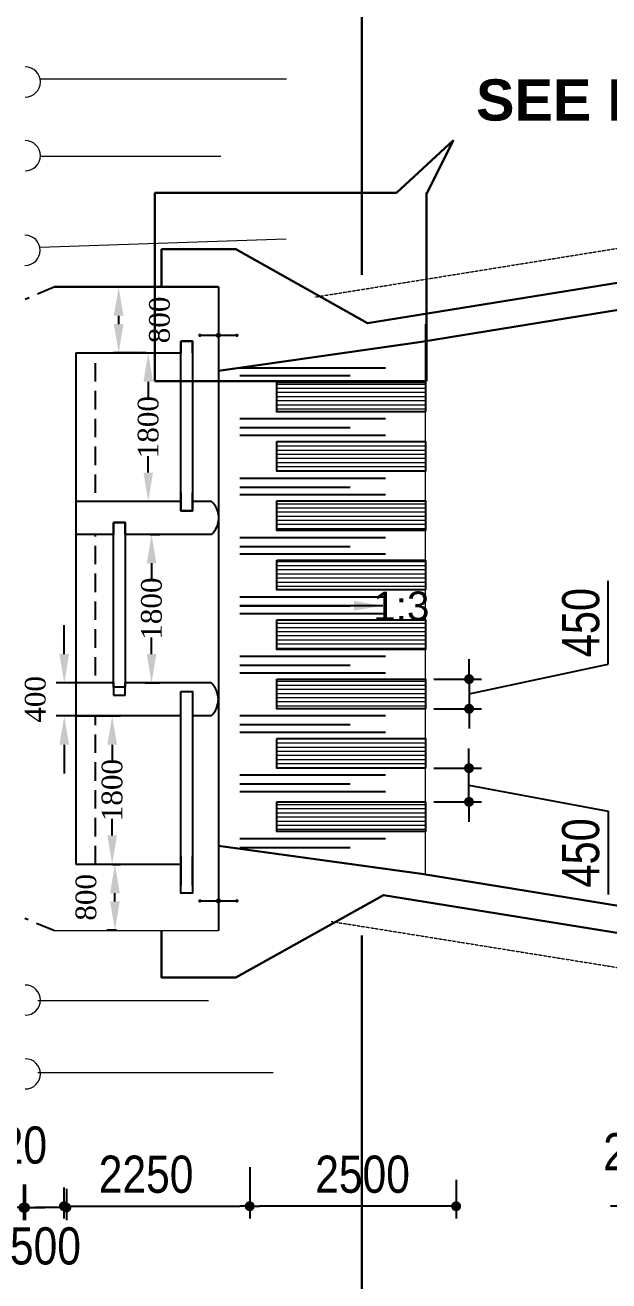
# Model space of a CAD drawing. Extents: x -119161 to 3778985, y -718511 to -30958.
# Drawn here: x 2632390 to 2639460, y -274941 to -259717 of the extents above; entities that cross this region are included whole.
import ezdxf

# ---------------------------------------------------------------- set-up
doc = ezdxf.new("R2010")
doc.units = 0
doc.header["$MEASUREMENT"] = 0
for name, pattern in [('DASHED', [0.75, 0.5, -0.25]), ('DASHED2', [9.525, 6.35, -3.175]), ('DASHEDX2', [38.1, 25.4, -12.7]), ('HIDDEN', [0.375, 0.25, -0.125])]:
    doc.linetypes.add(name, pattern=pattern)
doc.layers.get('0').update_dxf_attribs({"linetype": 'CONTINUOUS'})
doc.layers.get('DEFPOINTS').update_dxf_attribs({"linetype": 'CONTINUOUS'})
for name, color, linetype, lineweight in [('Dim', 7, 'CONTINUOUS', 9), ('Dimension', 8, 'CONTINUOUS', 18), ('line2', 3, 'CONTINUOUS', 30), ('Ralling', 5, 'CONTINUOUS', 18)]:
    doc.layers.add(name, color=color, linetype=linetype, lineweight=lineweight)
doc.layers.add('DOTTED', color=240, linetype='DASHED2')
doc.layers.add('LINE', color=7, linetype='CONTINUOUS')
doc.styles.add('1-2', font='arial.ttf')
doc.styles.add('DIM', font='isocp3.shx')
doc.styles.add('dimText', font='ARIALN.TTF')
doc.styles.add('SH-T2', font='arial.ttf', dxfattribs={"width": 0.8})
doc.styles.get("Standard").update_dxf_attribs({"font": 'times.ttf', "height": 250})
doc.dimstyles.new('3', dxfattribs={"dimtxt": 225, "dimasz": 350, "dimexe": 100, "dimexo": 25, "dimgap": 9, "dimtad": 0, "dimdec": 0, "dimzin": 0, "dimdsep": 46, "dimtxsty": 'Standard', "dimcen": 0, "dimclrt": 256, "dimadec": 0, "dimazin": 0, "dimtfac": 1, "dimtdec": 0, "dimtofl": 0, "dimtmove": 2, "dimatfit": 3, "dimfxl": 1, "dimtolj": 1, "dimtzin": 0, "dimarcsym": 0})
doc.dimstyles.new('dim_240', dxfattribs={"dimtxt": 480, "dimasz": 480, "dimexe": 300, "dimexo": 200, "dimgap": 200, "dimtad": 1, "dimdec": 0, "dimzin": 0, "dimdsep": 46, "dimtxsty": 'DIM', "dimcen": 350, "dimclrd": 5, "dimclre": 5, "dimclrt": 7, "dimadec": 0, "dimazin": 0, "dimtfac": 1, "dimtdec": 0, "dimtmove": 0, "dimatfit": 3, "dimfxl": 20, "dimtolj": 1, "dimtzin": 0, "dimarcsym": 0})
pattern_1 = [(180, (2397831.62, 2093181.51), (-1e-14, -50), [])]

# ---------------------------------------------------------------- blocks, each defined once
blk = doc.blocks.new('_Dot')
at = {"color": 0, "linetype": 'ByBlock', "lineweight": -2}
blk.add_line((-0.5, 0), (-1, 0), dxfattribs=at)
at = {"color": 0, "linetype": 'ByBlock', "const_width": 0.5}
blk.add_lwpolyline([(-0.25, 0, 1), (0.25, 0, 1)], format="xyb", close=True, dxfattribs=at)
blk = doc.blocks.new('*D1804')
at = {"layer": 'DEFPOINTS', "color": 0, "lineweight": -2}
for p in [(2639722, -273569), (2639922, -273556), (2639922, -274036)]:
    blk.add_point(p, dxfattribs=at)
at = {"layer": 'Dim', "color": 5, "lineweight": -2}
for p, q in [((2639722, -273669), (2639722, -274186)), ((2639922, -273656), (2639922, -274186)), ((2639602, -274036), (2639482, -274036)), ((2639722, -274036), (2639922, -274036)), ((2640042, -274036), (2640162, -274036))]:
    blk.add_line(p, q, dxfattribs=at)
at = {"layer": 'Dim', "color": 5, "lineweight": -2, "xscale": 120, "yscale": 120, "zscale": 120}
blk.add_blockref('_Dot', (2639722, -274036), dxfattribs=at)
at = {"layer": 'Dim', "color": 5, "lineweight": -2, "xscale": 120, "yscale": 120, "zscale": 120, "rotation": 180}
blk.add_blockref('_Dot', (2639922, -274036), dxfattribs=at)
at = {"layer": 'Dim', "color": 7, "insert": (2639822, -273379), "char_height": 450, "attachment_point": 5, "style": 'dimText'}
blk.add_mtext('\\A1;200', dxfattribs=at)
blk = doc.blocks.new('*D1805')
at = {"layer": 'DEFPOINTS', "color": 0, "lineweight": -2}
for p in [(2632389, -273726), (2632889, -273726), (2632389, -274053)]:
    blk.add_point(p, dxfattribs=at)
at = {"layer": 'Dim', "color": 5, "lineweight": -2}
for p, q in [((2632389, -273826), (2632389, -274203)), ((2632889, -273826), (2632889, -274203)), ((2632769, -274053), (2632509, -274053))]:
    blk.add_line(p, q, dxfattribs=at)
at = {"layer": 'Dim', "color": 5, "lineweight": -2, "xscale": 120, "yscale": 120, "zscale": 120, "rotation": 180}
blk.add_blockref('_Dot', (2632389, -274053), dxfattribs=at)
at = {"layer": 'Dim', "color": 5, "lineweight": -2, "xscale": 120, "yscale": 120, "zscale": 120}
blk.add_blockref('_Dot', (2632889, -274053), dxfattribs=at)
at = {"layer": 'Dim', "color": 7, "insert": (2632636, -274520), "char_height": 450, "attachment_point": 5, "style": 'dimText'}
blk.add_mtext('\\A1;500', dxfattribs=at)
blk = doc.blocks.new('*D1807')
at = {"layer": 'DEFPOINTS', "color": 0, "lineweight": -2}
for p in [(2632369, -273674), (2632389, -273674), (2632389, -274053)]:
    blk.add_point(p, dxfattribs=at)
at = {"layer": 'Dim', "color": 5, "lineweight": -2}
for p, q in [((2632369, -273774), (2632369, -274203)), ((2632389, -273774), (2632389, -274203)), ((2632249, -274053), (2632129, -274053)), ((2632369, -274053), (2632389, -274053)), ((2632509, -274053), (2632629, -274053))]:
    blk.add_line(p, q, dxfattribs=at)
at = {"layer": 'Dim', "color": 5, "lineweight": -2, "xscale": 120, "yscale": 120, "zscale": 120}
blk.add_blockref('_Dot', (2632369, -274053), dxfattribs=at)
at = {"layer": 'Dim', "color": 5, "lineweight": -2, "xscale": 120, "yscale": 120, "zscale": 120, "rotation": 180}
blk.add_blockref('_Dot', (2632389, -274053), dxfattribs=at)
at = {"layer": 'Dim', "color": 7, "insert": (2632369, -273297), "char_height": 450, "attachment_point": 5, "style": 'dimText'}
blk.add_mtext('\\A1;20', dxfattribs=at)
blk = doc.blocks.new('*D1818')
at = {"layer": 'DEFPOINTS', "color": 0, "lineweight": -2}
for p in [(2637241, -267645), (2637241, -268005), (2637767, -268005)]:
    blk.add_point(p, dxfattribs=at)
at = {"layer": 'Dim', "color": 5, "lineweight": -2}
for p, q in [((2639452, -267464), (2639452, -266455)), ((2637767, -267525), (2637767, -267405)), ((2637767, -267825), (2639452, -267464)), ((2637341, -267645), (2637917, -267645)), ((2637767, -267645), (2637767, -268005)), ((2637767, -267645), (2637767, -268005)), ((2637341, -268005), (2637917, -268005)), ((2637767, -268125), (2637767, -268245))]:
    blk.add_line(p, q, dxfattribs=at)
at = {"layer": 'Dim', "color": 5, "lineweight": -2, "xscale": 120, "yscale": 120, "zscale": 120}
for p, rotation in [((2637767, -267645), 270), ((2637767, -268005), 90)]:
    blk.add_blockref('_Dot', p, dxfattribs=dict(at, rotation=rotation))
at = {"layer": 'Dim', "color": 7, "insert": (2639122, -266960), "char_height": 450, "attachment_point": 5, "rotation": 90, "style": 'SH-T2'}
blk.add_mtext('\\A1;450', dxfattribs=at)
blk = doc.blocks.new('*D1821')
at = {"layer": 'DEFPOINTS', "color": 0, "lineweight": -2}
for p in [(2635110, -273462), (2632860, -273709), (2635110, -274036)]:
    blk.add_point(p, dxfattribs=at)
at = {"layer": 'Dim', "color": 5, "lineweight": -2}
for p, q in [((2635110, -273562), (2635110, -274186)), ((2632860, -273809), (2632860, -274186)), ((2632980, -274036), (2634990, -274036))]:
    blk.add_line(p, q, dxfattribs=at)
at = {"layer": 'Dim', "color": 5, "lineweight": -2, "xscale": 120, "yscale": 120, "zscale": 120, "rotation": 180}
blk.add_blockref('_Dot', (2632860, -274036), dxfattribs=at)
at = {"layer": 'Dim', "color": 5, "lineweight": -2, "xscale": 120, "yscale": 120, "zscale": 120}
blk.add_blockref('_Dot', (2635110, -274036), dxfattribs=at)
at = {"layer": 'Dim', "color": 7, "insert": (2633855, -273651), "char_height": 450, "attachment_point": 5, "style": 'dimText'}
blk.add_mtext('\\A1;2250', dxfattribs=at)
blk = doc.blocks.new('*D1822')
at = {"layer": 'DEFPOINTS', "color": 0, "lineweight": -2}
for p in [(2635110, -273462), (2637610, -273614), (2635110, -274036)]:
    blk.add_point(p, dxfattribs=at)
at = {"layer": 'Dim', "color": 5, "lineweight": -2}
for p, q in [((2635110, -273562), (2635110, -274186)), ((2637610, -273714), (2637610, -274186)), ((2637490, -274036), (2635230, -274036))]:
    blk.add_line(p, q, dxfattribs=at)
at = {"layer": 'Dim', "color": 5, "lineweight": -2, "xscale": 120, "yscale": 120, "zscale": 120, "rotation": 180}
blk.add_blockref('_Dot', (2635110, -274036), dxfattribs=at)
at = {"layer": 'Dim', "color": 5, "lineweight": -2, "xscale": 120, "yscale": 120, "zscale": 120}
blk.add_blockref('_Dot', (2637610, -274036), dxfattribs=at)
at = {"layer": 'Dim', "color": 7, "insert": (2636477, -273651), "char_height": 450, "attachment_point": 5, "style": 'dimText'}
blk.add_mtext('\\A1;2500', dxfattribs=at)
blk = doc.blocks.new('*D1835')
at = {"layer": 'DEFPOINTS', "color": 0, "lineweight": -2}
for p in [(2637240, -268725), (2637766, -268725), (2637240, -269134)]:
    blk.add_point(p, dxfattribs=at)
at = {"layer": 'Dim', "color": 5, "lineweight": -2}
for p, q in [((2637766, -268605), (2637766, -268485)), ((2637340, -268725), (2637916, -268725)), ((2637766, -269134), (2637766, -268725)), ((2637766, -269134), (2637766, -268725)), ((2637766, -268930), (2639451, -269248)), ((2637340, -269134), (2637916, -269134)), ((2637766, -269254), (2637766, -269374)), ((2639451, -269248), (2639451, -270256))]:
    blk.add_line(p, q, dxfattribs=at)
at = {"layer": 'Dim', "color": 5, "lineweight": -2, "xscale": 120, "yscale": 120, "zscale": 120}
for p, rotation in [((2637766, -268725), 270), ((2637766, -269134), 90)]:
    blk.add_blockref('_Dot', p, dxfattribs=dict(at, rotation=rotation))
at = {"layer": 'Dim', "color": 7, "insert": (2639121, -269752), "char_height": 450, "attachment_point": 5, "rotation": 90, "style": 'SH-T2'}
blk.add_mtext('\\A1;450', dxfattribs=at)
blk = doc.blocks.new('*D1858')
at = {"layer": 'DEFPOINTS', "color": 0, "linetype": 'ByBlock', "lineweight": -2}
for p in [(2633881, -263691), (2633881, -265491), (2633881, -265491)]:
    blk.add_point(p, dxfattribs=at)
at = {"layer": 'LINE', "color": 0, "linetype": 'ByBlock', "lineweight": -2}
for p, q in [((2633856, -263691), (2633781, -263691)), ((2633881, -264041), (2633881, -264241)), ((2633881, -265141), (2633881, -264941)), ((2633856, -265491), (2633781, -265491))]:
    blk.add_line(p, q, dxfattribs=at)
for points in [[(2633823, -264041), (2633939, -264041), (2633881, -263691)], [(2633823, -265141), (2633939, -265141), (2633881, -265491)]]:
    blk.add_solid(points, dxfattribs=at)
at = {"layer": 'LINE', "linetype": 'ByBlock', "lineweight": -2, "insert": (2633881, -264591), "char_height": 250, "attachment_point": 5, "rotation": 90}
blk.add_mtext('\\A1;1800', dxfattribs=at)
blk = doc.blocks.new('*D1860')
at = {"layer": 'DEFPOINTS', "color": 0, "linetype": 'ByBlock', "lineweight": -2}
for p in [(2633428, -268091, 0), (2633444, -268091), (2633428, -269891, 0)]:
    blk.add_point(p, dxfattribs=at)
at = {"layer": 'LINE', "color": 0, "linetype": 'ByBlock', "lineweight": -2}
for p, q in [((2633453, -268091), (2633544, -268091)), ((2633444, -268441), (2633444, -268641)), ((2633444, -269541), (2633444, -269341)), ((2633453, -269891), (2633544, -269891))]:
    blk.add_line(p, q, dxfattribs=at)
for points in [[(2633386, -268441), (2633503, -268441), (2633444, -268091)], [(2633386, -269541), (2633503, -269541), (2633444, -269891)]]:
    blk.add_solid(points, dxfattribs=at)
at = {"layer": 'LINE', "linetype": 'ByBlock', "lineweight": -2, "insert": (2633444, -268991), "char_height": 250, "attachment_point": 5, "rotation": 90}
blk.add_mtext('\\A1;1800', dxfattribs=at)
blk = doc.blocks.new('*D1861')
at = {"layer": 'DEFPOINTS', "color": 0, "linetype": 'ByBlock', "lineweight": -2}
for p in [(2633881, -265891, 0), (2633820, -267692, 0), (2633921, -267692)]:
    blk.add_point(p, dxfattribs=at)
at = {"layer": 'LINE', "color": 0, "linetype": 'ByBlock', "lineweight": -2}
for p, q in [((2633906, -265891), (2634021, -265891)), ((2633921, -266241), (2633921, -266441)), ((2633921, -267342), (2633921, -267141)), ((2633845, -267692), (2634021, -267692))]:
    blk.add_line(p, q, dxfattribs=at)
for points in [[(2633863, -266241), (2633979, -266241), (2633921, -265891)], [(2633863, -267342), (2633979, -267342), (2633921, -267692)]]:
    blk.add_solid(points, dxfattribs=at)
at = {"layer": 'LINE', "linetype": 'ByBlock', "lineweight": -2, "insert": (2633921, -266791), "char_height": 250, "attachment_point": 5, "rotation": 90}
blk.add_mtext('\\A1;1800', dxfattribs=at)
blk = doc.blocks.new('*D1868')
at = {"layer": 'DEFPOINTS', "color": 0, "linetype": 'ByBlock', "lineweight": -2}
for p in [(2633478, -269891), (2633544, -269891), (2633521, -270691, 0)]:
    blk.add_point(p, dxfattribs=at)
at = {"layer": 'LINE', "color": 0, "linetype": 'ByBlock', "lineweight": -2}
for p, q in [((2633519, -269891), (2633378, -269891)), ((2633478, -270341), (2633478, -270241)), ((2633496, -270691), (2633378, -270691))]:
    blk.add_line(p, q, dxfattribs=at)
for points in [[(2633419, -270241), (2633536, -270241), (2633478, -269891)], [(2633419, -270341), (2633536, -270341), (2633478, -270691)]]:
    blk.add_solid(points, dxfattribs=at)
at = {"layer": 'LINE', "linetype": 'ByBlock', "lineweight": -2, "insert": (2633128, -270291), "char_height": 250, "attachment_point": 5, "rotation": 90}
blk.add_mtext('\\A1;800', dxfattribs=at)
blk = doc.blocks.new('*D1869')
at = {"layer": 'DEFPOINTS', "color": 0, "linetype": 'ByBlock', "lineweight": -2}
for p in [(2632864, -267692), (2633130, -267692, 0), (2633130, -268091, 0)]:
    blk.add_point(p, dxfattribs=at)
at = {"layer": 'LINE', "color": 0, "linetype": 'ByBlock', "lineweight": -2}
for p, q in [((2632864, -267342), (2632864, -266992)), ((2633105, -267692), (2632764, -267692)), ((2633105, -268091), (2632764, -268091)), ((2632864, -268441), (2632864, -268791))]:
    blk.add_line(p, q, dxfattribs=at)
for points in [[(2632805, -267342), (2632922, -267342), (2632864, -267692)], [(2632805, -268441), (2632922, -268441), (2632864, -268091)]]:
    blk.add_solid(points, dxfattribs=at)
at = {"layer": 'LINE', "linetype": 'ByBlock', "lineweight": -2, "insert": (2632514, -267891), "char_height": 250, "attachment_point": 5, "rotation": 90}
blk.add_mtext('\\A1;400', dxfattribs=at)
blk = doc.blocks.new('*D1870')
at = {"layer": 'DEFPOINTS', "color": 0, "linetype": 'ByBlock', "lineweight": -2}
for p in [(2633509, -262891, 0), (2633523, -262891), (2633509, -263691, 0)]:
    blk.add_point(p, dxfattribs=at)
at = {"layer": 'LINE', "color": 0, "linetype": 'ByBlock', "lineweight": -2}
for p, q in [((2633534, -262891), (2633623, -262891)), ((2633523, -263341), (2633523, -263241)), ((2633534, -263691), (2633623, -263691))]:
    blk.add_line(p, q, dxfattribs=at)
for points in [[(2633464, -263241), (2633581, -263241), (2633523, -262891)], [(2633464, -263341), (2633581, -263341), (2633523, -263691)]]:
    blk.add_solid(points, dxfattribs=at)
at = {"layer": 'LINE', "linetype": 'ByBlock', "lineweight": -2, "insert": (2634018, -263291), "char_height": 250, "attachment_point": 5, "rotation": 90}
blk.add_mtext('\\A1;800', dxfattribs=at)

msp = doc.modelspace()

# ---------------------------------------------------------------- hatches: boundary and pattern name
at = {"layer": 'Dimension', "lineweight": 5, "ltscale": 2}
h = msp.add_hatch(dxfattribs=at)
h.set_pattern_fill('ANSI31', color=14, scale=400, angle=135, style=0)
h.set_pattern_definition(pattern_1)
h.paths.add_polyline_path([(2637239.9, -264404.8), (2637239.9, -264044.8), (2635440.2, -264044.8), (2635440.2, -264404.8)])
h = msp.add_hatch(dxfattribs=at)
h.set_pattern_fill('ANSI31', color=14, scale=400, angle=135, style=0)
h.set_pattern_definition(pattern_1)
h.paths.add_polyline_path([(2637239.9, -265124.8), (2637239.9, -264764.8), (2635440.2, -264764.8), (2635440.2, -265124.8)])
h = msp.add_hatch(dxfattribs=at)
h.set_pattern_fill('ANSI31', color=14, scale=400, angle=135, style=0)
h.set_pattern_definition(pattern_1)
h.paths.add_polyline_path([(2637239.9, -265844.8), (2637239.9, -265484.8), (2635440.2, -265484.8), (2635440.2, -265844.8)])
h = msp.add_hatch(dxfattribs=at)
h.set_pattern_fill('ANSI31', color=14, scale=400, angle=135, style=0)
h.set_pattern_definition(pattern_1)
h.paths.add_polyline_path([(2637239.9, -266564.8), (2637239.9, -266204.8), (2635440.2, -266204.8), (2635440.2, -266564.8)])
h = msp.add_hatch(dxfattribs=at)
h.set_pattern_fill('ANSI31', color=14, scale=400, angle=135, style=0)
h.set_pattern_definition(pattern_1)
h.paths.add_polyline_path([(2637239.9, -267284.8), (2637239.9, -266924.8), (2635440.2, -266924.8), (2635440.2, -267284.8)])
h = msp.add_hatch(dxfattribs=at)
h.set_pattern_fill('ANSI31', color=14, scale=400, angle=135, style=0)
h.set_pattern_definition(pattern_1)
h.paths.add_polyline_path([(2637239.9, -268004.8), (2637239.9, -267644.8), (2635440.2, -267644.8), (2635440.2, -268004.8)])
h = msp.add_hatch(dxfattribs=at)
h.set_pattern_fill('ANSI31', color=14, scale=400, angle=135, style=0)
h.set_pattern_definition(pattern_1)
h.paths.add_polyline_path([(2637239.9, -268724.8), (2637239.9, -268364.8), (2635440.2, -268364.8), (2635440.2, -268724.8)])
h = msp.add_hatch(dxfattribs=at)
h.set_pattern_fill('ANSI31', color=14, scale=400, angle=135, style=0)
h.set_pattern_definition([(180, (2491616.695, 894683.97), (-9e-15, -50), [])])
h.paths.add_polyline_path([(2637239.9, -269494.4), (2637239.9, -269134.4), (2635440.2, -269134.4), (2635440.2, -269494.4)])

# ---------------------------------------------------------------- linework, layer by layer
at = {"layer": 'Dimension', "color": 5, "lineweight": 13, "ltscale": 2}
for p, q in [((2632568.9, -260366.7), (2635556.3, -260366.7)), ((2632568.9, -261305.4), (2634761.9, -261305.4)), ((2632566.2, -262407.8), (2635553.5, -262307.8)), ((2632541.8, -271542.5), (2634611.9, -271542.5)), ((2632543.1, -272414.1), (2635394.3, -272414.1))]:
    msp.add_line(p, q, dxfattribs=at)
at = {"layer": 'Dimension', "color": 0, "lineweight": 30, "ltscale": 2}
for p, q in [((2634040.3, -262891.5, 0), (2634040.3, -262432.1, 0)), ((2634040.3, -262432.1, 0), (2634940.3, -262432.1, 0)), ((2634940.3, -262432.1, 0), (2636538.5, -263331.2, 0)), ((2632749.4, -262891.5, 0), (2634730.9, -262891.5, 0))]:
    msp.add_line(p, q, dxfattribs=at)
at = {"layer": 'Dimension', "color": 0, "lineweight": 13, "ltscale": 2}
msp.add_line((2637240.9, -270013.4), (2637240.9, -263341.3), dxfattribs=at)
at = {"layer": 'Dimension', "color": 0, "lineweight": 30, "ltscale": 2}
for points in [[(2636468.1, -245229.6), (2636468.1, -262742.2)], [(2636538.5, -263331.2), (2652276, -260789.4), (2652424.7, -260619.6), (2652424.7, -248332.4)], [(2637190.6, -270006.8), (2652724.7, -272532.2), (2652724.7, -285232)], [(2636732.2, -270265.6), (2652276, -272774.9), (2652424.7, -272944.8), (2652424.7, -285232)], [(2636468.1, -270752), (2636468.1, -288288.6)]]:
    msp.add_lwpolyline(points, dxfattribs=at)
at = {"layer": 'Dimension', "color": 0, "lineweight": 30, "ltscale": 2, "elevation": 0}
for points in [[(2637190.8, -263555.6), (2652724.7, -261032.2), (2652724.7, -248332.9)], [(2634040.4, -270691.3), (2634040.4, -271261.6), (2634940.3, -271261.6), (2636732.2, -270265.6)]]:
    msp.add_lwpolyline(points, dxfattribs=at)
at = {"layer": 'Dimension', "color": 0, "linetype": 'DASHED2', "lineweight": 30, "ltscale": 500000, "elevation": 0}
for points in [[(2634730.8, -263909.4), (2637190.8, -263555.6)], [(2634730.8, -269666), (2637190.5, -270006.8)]]:
    msp.add_lwpolyline(points, dxfattribs=at)
at = {"layer": 'Dimension', "color": 5, "lineweight": 13, "ltscale": 2}
for centre in [(2632390.8, -260406), (2632390.8, -261300.1), (2632388.1, -262447.2), (2632391.3, -271537.2), (2632391.3, -272431.1)]:
    msp.add_arc(centre, 183.3, 270, 90, dxfattribs=at)
at = {"layer": 'DOTTED', "color": 4, "linetype": 'DASHEDX2', "lineweight": 20, "ltscale": 0.1}
for points in [[(2635901.7, -263012.9), (2651876, -260439.2), (2652024.7, -260269.4), (2652024.7, -248332.4)], [(2636097.4, -270583), (2651876, -273125.1), (2652024.7, -273789.8), (2652024.7, -285231.9)]]:
    msp.add_lwpolyline(points, dxfattribs=at)
at = {"layer": 'LINE', "color": 0, "linetype": 'DASHED', "ltscale": 450}
for p, q in [((2632749.4, -262891.5), (2632389.1, -263041.2)), ((2633242.8, -265388.5), (2633242.8, -263691.5)), ((2633242.8, -267603.6), (2633242.8, -265891.2)), ((2633242.8, -269890.8), (2633242.8, -268091.2)), ((2632737.3, -270691.2), (2632388.1, -270549.3))]:
    msp.add_line(p, q, dxfattribs=at)
at = {"layer": 'LINE', "color": 0, "linetype": 'ByBlock', "lineweight": -2}
for p, q in [((2634730.9, -262891.5), (2634730.9, -263669.2)), ((2634418.8, -263547.5), (2634274.8, -263547.5)), ((2634274.8, -263547.5), (2634274.8, -263691.5)), ((2634418.8, -263691.5), (2634418.8, -263547.5)), ((2634730.8, -263573.5), (2634730.8, -270691.3)), ((2633002.8, -263691.5), (2633002.8, -269890.8)), ((2633002.8, -263691.5), (2634274.8, -263691.5)), ((2633770.8, -263691.5), (2633458.8, -263691.5)), ((2634274.8, -265491.2), (2633002.8, -265491.2)), ((2634274.8, -265388.5), (2634274.8, -265605.5)), ((2634418.8, -265605.5), (2634418.8, -265388.5)), ((2634645.6, -265491.2), (2634418.8, -265491.2)), ((2634274.8, -265605.5), (2634418.8, -265605.5)), ((2633602.8, -265747.2), (2633458.8, -265747.2)), ((2633458.8, -265747.2), (2633458.8, -265891.2)), ((2633602.8, -265891.2), (2633602.8, -265747.2)), ((2633458.8, -265891.2), (2633002.8, -265891.2)), ((2634645.6, -265891.2), (2633602.8, -265891.2)), ((2633458.8, -267691.6), (2633002.8, -267691.6)), ((2633458.8, -267691.6), (2633458.8, -267841.6)), ((2634645.1, -267691.6), (2633602.8, -267691.6)), ((2633602.8, -267841.6), (2633602.8, -267691.6)), ((2633458.8, -267841.6), (2633602.8, -267841.6)), ((2634274.8, -268091.2), (2633002.8, -268091.2)), ((2633002.8, -268091.2), (2633458.8, -268091.2)), ((2634645.1, -268091.2), (2634418.8, -268091.2)), ((2633002.8, -269890.8), (2634274.8, -269890.8)), ((2634274.8, -269796.8), (2634274.8, -270147.2)), ((2634418.8, -270147.2), (2634418.8, -269796.8))]:
    msp.add_line(p, q, dxfattribs=at)
at = {"layer": 'LINE', "ltscale": 0.5}
for p, q in [((2634989.6, -263872, 0), (2636754.4, -263872, 0)), ((2634989.6, -263966.4, 0), (2636325.4, -263966.4, 0)), ((2634989.6, -264487.7, 0), (2636754.4, -264487.7, 0)), ((2634989.6, -264596.4, 0), (2636325.4, -264596.4, 0)), ((2634989.6, -264688.2, 0), (2636754.4, -264688.2, 0)), ((2634989.6, -265207.7, 0), (2636754.4, -265207.7, 0)), ((2634989.6, -265316.4, 0), (2636325.4, -265316.4, 0)), ((2634989.6, -265408.2, 0), (2636754.4, -265408.2, 0)), ((2634989.6, -265927.7, 0), (2636754.4, -265927.7, 0)), ((2634989.6, -266036.4, 0), (2636325.4, -266036.4, 0)), ((2634989.6, -266128.2, 0), (2636754.4, -266128.2, 0)), ((2634989.6, -266647.7, 0), (2636754.4, -266647.7, 0)), ((2634989.6, -266756.4, 0), (2636325.4, -266756.4, 0)), ((2634989.6, -266848.2, 0), (2636754.4, -266848.2, 0)), ((2634989.6, -267367.7, 0), (2636754.4, -267367.7, 0)), ((2634989.6, -267476.4, 0), (2636325.4, -267476.4, 0)), ((2634989.6, -267568.2, 0), (2636754.4, -267568.2, 0)), ((2634989.6, -268087.7, 0), (2636754.4, -268087.7, 0)), ((2634989.6, -268196.4, 0), (2636325.4, -268196.4, 0)), ((2634989.6, -268288.2, 0), (2636754.4, -268288.2, 0)), ((2634989.6, -268807.7, 0), (2636754.4, -268807.7, 0)), ((2634989.6, -268916.4, 0), (2636325.4, -268916.4, 0)), ((2634989.6, -269008.2, 0), (2636754.4, -269008.2, 0)), ((2634989.6, -269577.3, 0), (2636754.4, -269577.3, 0)), ((2634989.6, -269686, 0), (2636325.4, -269686, 0))]:
    msp.add_line(p, q, dxfattribs=at)
at = {"layer": 'LINE', "color": 0}
for points, const_width in [([(2634496.6, -263477.2, 1), (2634517, -263477.2, 1)], 20.4), ([(2634715.4, -263477.2, 1), (2634746.4, -263477.2, 1)], 31), ([(2634944.9, -263477.2, 1), (2634965.3, -263477.2, 1)], 20.4), ([(2634496.6, -270334.1, 1), (2634517, -270334.1, 1)], 20.4), ([(2634715.4, -270334.1, 1), (2634746.4, -270334.1, 1)], 31), ([(2634944.9, -270334.1, 1), (2634965.3, -270334.1, 1)], 20.4)]:
    msp.add_lwpolyline(points, format="xyb", close=True, dxfattribs=dict(at, const_width=const_width))
at = {"layer": 'LINE', "color": 0, "const_width": 26.1}
for points in [[(2634518.6, -263477.5), (2634730.8, -263477.5), (2634943, -263477.5)], [(2634518.6, -270334.4), (2634730.8, -270334.4), (2634943, -270334.4)]]:
    msp.add_lwpolyline(points, dxfattribs=at)
at = {"layer": 'LINE', "color": 0, "linetype": 'ByBlock', "lineweight": -2}
for points in [[(2634274.8, -263547.5), (2634418.8, -263547.5), (2634418.8, -265605.5), (2634274.8, -265605.5)], [(2633458.8, -265747.2), (2633602.8, -265747.2), (2633602.8, -267741.6), (2633458.8, -267741.6)], [(2634274.8, -267793.6), (2634418.8, -267793.6), (2634418.8, -270241.2), (2634274.8, -270241.2)]]:
    msp.add_lwpolyline(points, close=True, dxfattribs=at)
at = {"layer": 'LINE'}
for points in [[(2635440.2, -264044.8), (2637239.9, -264044.8), (2637239.9, -264404.8), (2635440.2, -264404.8)], [(2635440.2, -264764.8), (2637239.9, -264764.8), (2637239.9, -265124.8), (2635440.2, -265124.8)], [(2635440.2, -265484.8), (2637239.9, -265484.8), (2637239.9, -265844.8), (2635440.2, -265844.8)], [(2635440.2, -266204.8), (2637239.9, -266204.8), (2637239.9, -266564.8), (2635440.2, -266564.8)], [(2635440.2, -266924.8), (2637239.9, -266924.8), (2637239.9, -267284.8), (2635440.2, -267284.8)], [(2635440.2, -267644.8), (2637239.9, -267644.8), (2637239.9, -268004.8), (2635440.2, -268004.8)], [(2635440.2, -268364.8), (2637239.9, -268364.8), (2637239.9, -268724.8), (2635440.2, -268724.8)], [(2635440.2, -269134.4), (2637239.9, -269134.4), (2637239.9, -269494.4), (2635440.2, -269494.4)]]:
    msp.add_lwpolyline(points, close=True, dxfattribs=at)
at = {"layer": 'LINE', "color": 0, "linetype": 'ByBlock', "lineweight": -2}
for centre, radius, start, end in [((2634468.5, -265691.2), 267.1, 311.52097, 48.47903), ((2634453.6, -267891.4), 276.7, 313.7852, 46.2148)]:
    msp.add_arc(centre, radius, start, end, dxfattribs=at)
at = {"layer": 'line2', "color": 7, "linetype": 'HIDDEN', "ltscale": 2000000.0, "elevation": 0}
msp.add_lwpolyline([(2636889.5, -261749.4), (2637576.5, -261113.5), (2637252.1, -261761.8)], dxfattribs=at)
at = {"layer": 'line2', "color": 7, "linetype": 'HIDDEN', "ltscale": 2000000.0}
msp.add_lwpolyline([(2637252.1, -261749.4), (2637252.1, -264034.3), (2633961.8, -264034.3), (2633961.8, -261749.4), (2636889.5, -261749.4)], dxfattribs=at)
at = {"layer": 'Ralling', "color": 7, "lineweight": 18, "ltscale": 150}
msp.add_line((2632737.3, -270691.2), (2634730.8, -270691.3), dxfattribs=at)

# ---------------------------------------------------------------- texts
at = {"layer": 'Dimension', "color": 0, "lineweight": 13, "ltscale": 2, "attachment_point": 5, "style": '1-2'}
for s, insert, char_height, width in [("{\\fArial|b1|i0|c0|p34;\\C6;SEE DETAIL 'A'}", (2640423.2, -260627.7, 0), 500, 5563.705), ('1:3', (2636947, -266760.8), 350, 976.664)]:
    msp.add_mtext(s, dxfattribs=dict(at, insert=insert, char_height=char_height, width=width))

# ---------------------------------------------------------------- dimensions: what is measured, and where the dimension line sits
at = {"layer": 'Dim', "color": 1}
for base, p1, p2, angle, picture, middle in [((2637767.3, -268004.8), (2637240.9, -267644.8), (2637240.9, -268004.8), 90, '*D1818', (2639451.9, -267364)), ((2637766.3, -268724.8), (2637239.9, -269134.4), (2637239.9, -268724.8), 270, '*D1835', (2639450.9, -269347.6))]:
    dim = msp.add_linear_dim(base=base, p1=p1, p2=p2, angle=angle, text='450', dimstyle='dim_240', override={"dimtxt": 450, "dimasz": 120, "dimexe": 150, "dimexo": 100, "dimgap": 100, "dimtxsty": 'SH-T2', "dimblk1": 'Dot', "dimblk2": 'Dot', "dimsah": 1, "dimtmove": 1}, dxfattribs=at)
    dim.commit()
    dim.dimension.update_dxf_attribs({"geometry": picture, "text_midpoint": middle, "dimtype": 160})
at = {"layer": 'Dim'}
for base, p1, p2, picture, middle in [((2632389, -274052.8), (2632369.1, -273674.4), (2632389, -273674.4), '*D1807', (2632369.1, -273297)), ((2639922, -274035.8), (2639722, -273568.8), (2639922, -273556.1), '*D1804', (2639822, -273379.2)), ((2635109.6, -274035.8), (2632859.6, -273708.9), (2635109.6, -273462.3), '*D1821', (2633855, -273651.4))]:
    dim = msp.add_linear_dim(base=base, p1=p1, p2=p2, dimstyle='dim_240', override={"dimtxt": 450, "dimasz": 120, "dimexe": 150, "dimexo": 100, "dimgap": 100, "dimtxsty": 'dimText', "dimblk1": 'Dot', "dimblk2": 'Dot', "dimsah": 1, "dimtmove": 2}, dxfattribs=at)
    dim.commit()
    dim.dimension.update_dxf_attribs({"geometry": picture, "text_midpoint": middle, "dimtype": 160})
for base, p1, p2, picture, middle in [((2635109.6, -274035.8), (2637609.6, -273613.9), (2635109.6, -273462.3), '*D1822', (2636477.1, -273651.4)), ((2632389.1, -274052.8), (2632889.1, -273725.9), (2632389.1, -273725.9), '*D1805', (2632636.2, -274519.9))]:
    dim = msp.add_linear_dim(base=base, p1=p1, p2=p2, angle=180, dimstyle='dim_240', override={"dimtxt": 450, "dimasz": 120, "dimexe": 150, "dimexo": 100, "dimgap": 100, "dimtxsty": 'dimText', "dimblk1": 'Dot', "dimblk2": 'Dot', "dimsah": 1, "dimtmove": 2}, dxfattribs=at)
    dim.commit()
    dim.dimension.update_dxf_attribs({"geometry": picture, "text_midpoint": middle, "dimtype": 160})
at = {"layer": 'LINE', "color": 0, "linetype": 'ByBlock', "lineweight": -2}
for base, p1, p2, picture, middle in [((2633522.8, -262891.5, 0), (2633509, -263691.5), (2633509, -262891.5, 0), '*D1870', (2634017.8, -263291.5, 0)), ((2633881.1, -265491.2), (2633881.1, -263691.5), (2633881.1, -265491.2), '*D1858', (2633881.1, -264591.4)), ((2633920.9, -267691.6, 0), (2633881.1, -265891.2), (2633819.6, -267691.6), '*D1861', (2633920.9, -266791.4, 0)), ((2632863.8, -267691.6, 0), (2633130, -268091.2), (2633130, -267691.6), '*D1869', (2632513.8, -267891.4, 0)), ((2633444.3, -268091.2, 0), (2633427.8, -269890.8), (2633427.8, -268091.2), '*D1860', (2633444.3, -268991, 0)), ((2633477.5366, -269890.7765, 0), (2633520.6201, -270691.2547), (2633544.2864, -269890.7765, 0), '*D1868', (2633127.5366, -270291.0156, 0))]:
    dim = msp.add_linear_dim(base=base, p1=p1, p2=p2, angle=90, dimstyle='3', dxfattribs=at)
    dim.commit()
    dim.dimension.update_dxf_attribs({"geometry": picture, "text_midpoint": middle})

# ---------------------------------------------------------------- leaders
at = {"layer": 'LINE', "ltscale": 0.5}
msp.add_leader([(2636724.1, -266756.4, 0), (2634989.6, -266756.4, 0)], dimstyle='3', override={"dimgap": 9, "dimtad": 0, "dimfxl": 700}, dxfattribs=at)

doc.saveas('drawing.dxf')
